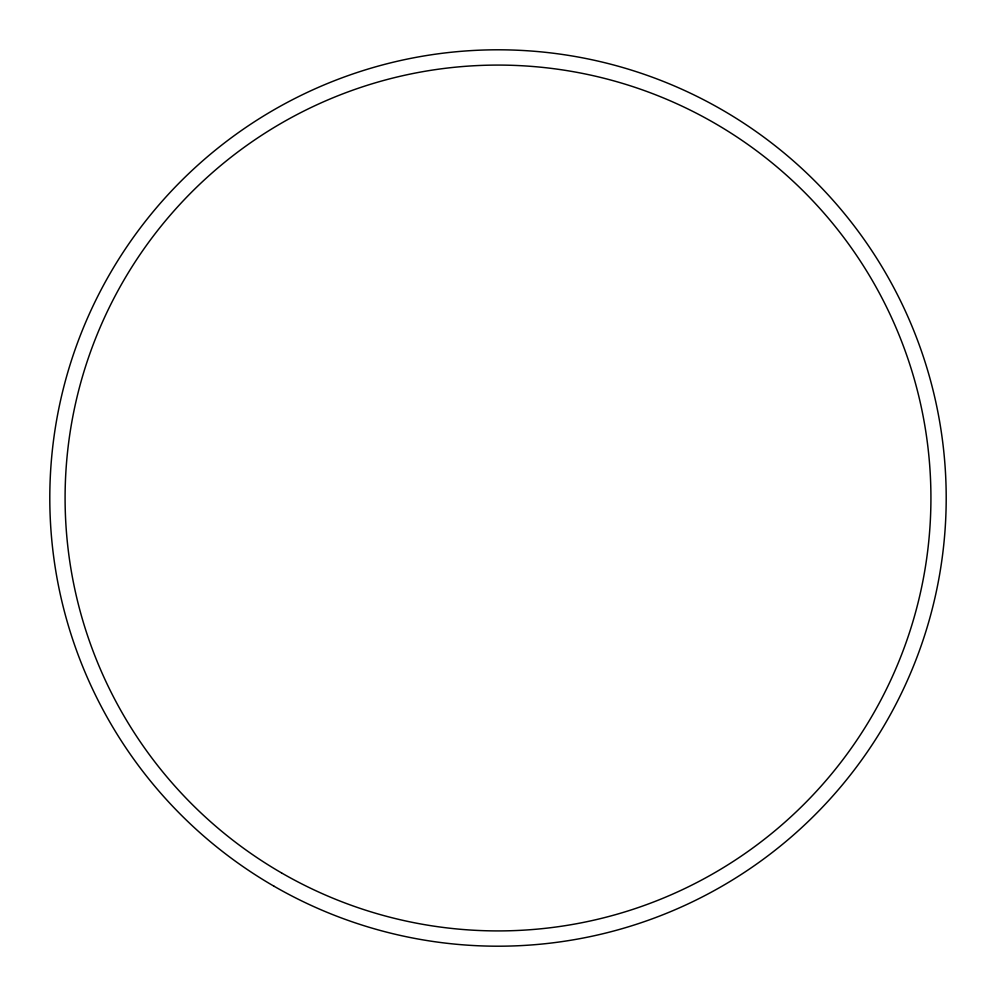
<?xml version="1.0" encoding="UTF-8"?>
<svg xmlns="http://www.w3.org/2000/svg" width="996" height="996" viewBox="0 0 996 996"><rect width="100%" height="100%" fill="white"/><g stroke="black" fill="none" stroke-linecap="round" stroke-linejoin="round"><path stroke-width="1.49" d="M273.9 886.154A448.2 448.2 0 0 0 946.2 498A448.2 448.2 0 0 0 273.9 109.846A448.2 448.2 0 0 0 273.9 886.154M281.544 872.919A432.924 432.924 0 0 0 930.924 498A432.924 432.924 0 0 0 281.544 123.081A432.924 432.924 0 0 0 281.544 872.919"/></g></svg>
